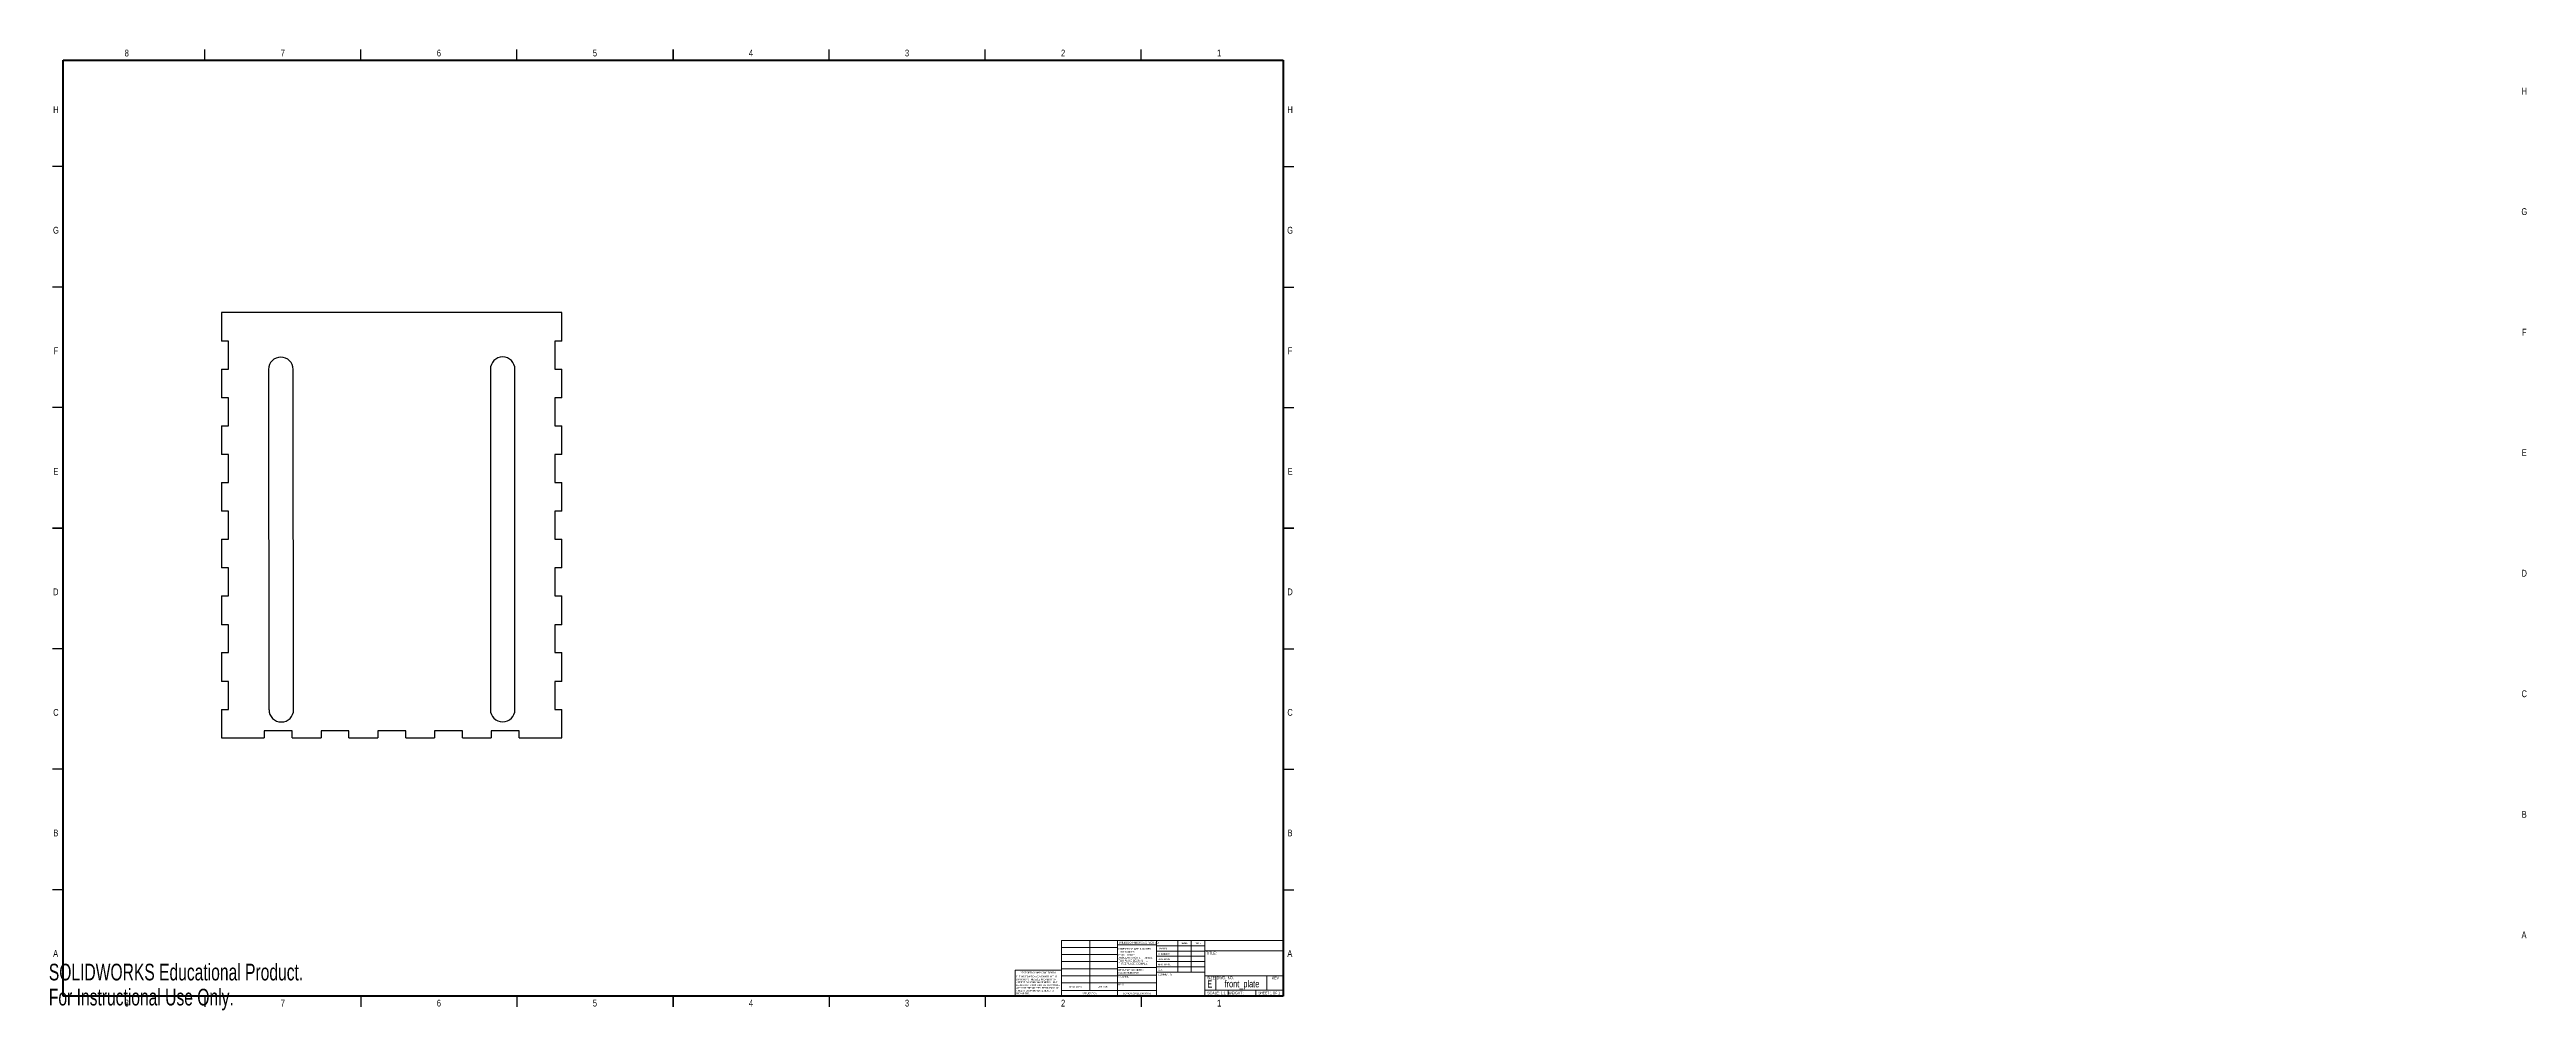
# Model space of a CAD drawing. Header units: inches. Extents: x 0 to 87.3, y 0 to 33.9.
import ezdxf

# ---------------------------------------------------------------- set-up
doc = ezdxf.new("R2010")
doc.units = ezdxf.units.IN
doc.header["$MEASUREMENT"] = 0
doc.styles.add('SLDTEXTSTYLE0', font='TXT', dxfattribs={"width": 0.75})
doc.styles.add('SLDTEXTSTYLE1', font='TXT', dxfattribs={"width": 0.6875})
doc.styles.add('SLDTEXTSTYLE2', font='TXT', dxfattribs={"width": 0.694444})
doc.styles.add('SLDTEXTSTYLE3', font='TXT', dxfattribs={"width": 0.7})

# ---------------------------------------------------------------- blocks, each defined once
blk = doc.blocks.new('SW_NOTE_0')
at = {"color": 0, "linetype": 'Continuous', "lineweight": 0, "char_height": 0.06, "attachment_point": 1, "style": 'SLDTEXTSTYLE0'}
for s, insert in [('INTERPRET GEOMETRIC', (0, 0.077)), ('TOLERANCING PER:', (0, -0.022))]:
    blk.add_mtext(s, dxfattribs=dict(at, insert=insert))
blk = doc.blocks.new('SW_NOTE_0_1')
at = {"color": 0, "linetype": 'Continuous', "lineweight": 0, "char_height": 0.065, "attachment_point": 1, "style": 'SLDTEXTSTYLE0'}
for s, insert in [('DIMENSIONS ARE IN INCHES', (0, 0.084)), ('ANGULAR: MACH', (0, -0.229)), ('TOLERANCES:', (0, -0.021)), ('TWO PLACE DECIMAL', (0, -0.334)), ('THREE PLACE DECIMAL', (0, -0.438)), ('FRACTIONAL', (0, -0.125)), ('%%p', (0.518, -0.125)), ('%%p', (0.723, -0.229)), ('BEND', (0.907, -0.229)), ('%%p', (0.974, -0.438)), ('%%p', (0.979, -0.334)), ('%%p', (1.148, -0.229))]:
    blk.add_mtext(s, dxfattribs=dict(at, insert=insert))
blk = doc.blocks.new('SW_NOTE_0_2')
at = {"color": 0, "linetype": 'Continuous', "lineweight": 0, "char_height": 0.06, "attachment_point": 1, "style": 'SLDTEXTSTYLE0'}
for s, insert in [('THE INFORMATION CONTAINED IN THIS', (0, 0.077)), ('WITHOUT THE WRITTEN PERMISSION OF', (0, -0.32)), ('<INSERT COMPANY NAME HERE>.  ANY', (0, -0.121)), ('<INSERT COMPANY NAME HERE> IS', (0, -0.42)), ('DRAWING IS THE SOLE PROPERTY OF', (0, -0.022)), ('REPRODUCTION IN PART OR AS A WHOLE', (0, -0.221)), ('PROHIBITED.', (0, -0.519))]:
    blk.add_mtext(s, dxfattribs=dict(at, insert=insert))

msp = doc.modelspace()

# ---------------------------------------------------------------- linework, layer by layer
at = {"color": 7, "linetype": 'Continuous', "lineweight": 50}
for p, q in [((0.5, 0.5), (0.5, 33.5)), ((0.5, 33.5), (43.5, 33.5)), ((43.5, 33.5), (43.5, 0.5)), ((43.5, 0.5), (0.5, 0.5))]:
    msp.add_line(p, q, dxfattribs=at)
at = {"color": 7, "linetype": 'Continuous', "lineweight": 25}
for p, q in [((5.5, 33.5), (5.5, 33.875)), ((11, 33.5), (11, 33.875)), ((16.5, 33.5), (16.5, 33.875)), ((22, 33.875), (22, 33.5)), ((22, 33.5), (22, 33.875)), ((27.5, 33.5), (27.5, 33.875)), ((33, 33.5), (33, 33.875)), ((38.5, 33.5), (38.5, 33.875)), ((0.5, 29.75), (0.125, 29.75)), ((43.5, 29.75), (43.875, 29.75)), ((0.5, 25.5), (0.125, 25.5)), ((43.5, 25.5), (43.875, 25.5)), ((18.086, 24.603), (6.086, 24.603)), ((6.086, 24.603), (6.086, 23.595)), ((18.086, 23.595), (18.086, 24.603)), ((6.336, 23.595), (6.086, 23.595)), ((6.336, 22.61), (6.336, 23.595)), ((18.086, 23.595), (17.836, 23.595)), ((17.836, 23.595), (17.836, 22.61)), ((6.086, 22.61), (6.336, 22.61)), ((6.086, 22.61), (6.086, 21.595)), ((7.744, 22.597), (7.76, 10.597)), ((8.627, 10.598), (8.611, 22.598)), ((15.562, 22.603), (15.562, 10.603)), ((16.429, 10.603), (16.429, 22.603)), ((17.836, 22.61), (18.086, 22.61)), ((18.086, 21.595), (18.086, 22.61)), ((0.5, 21.25), (0.125, 21.25)), ((6.336, 21.595), (6.086, 21.595)), ((6.336, 20.61), (6.336, 21.595)), ((18.086, 21.595), (17.836, 21.595)), ((17.836, 21.595), (17.836, 20.61)), ((43.5, 21.25), (43.875, 21.25)), ((6.086, 20.61), (6.336, 20.61)), ((6.086, 20.61), (6.086, 19.595)), ((17.836, 20.61), (18.086, 20.61)), ((18.086, 19.595), (18.086, 20.61)), ((6.336, 19.595), (6.086, 19.595)), ((6.336, 18.61), (6.336, 19.595)), ((18.086, 19.595), (17.836, 19.595)), ((17.836, 19.595), (17.836, 18.61)), ((6.086, 18.61), (6.336, 18.61)), ((6.086, 18.61), (6.086, 17.595)), ((17.836, 18.61), (18.086, 18.61)), ((18.086, 17.595), (18.086, 18.61)), ((6.336, 17.595), (6.086, 17.595)), ((6.336, 16.61), (6.336, 17.595)), ((18.086, 17.595), (17.836, 17.595)), ((17.836, 17.595), (17.836, 16.61)), ((0.125, 17), (0.5, 17)), ((0.5, 17), (0.125, 17)), ((6.086, 16.61), (6.336, 16.61)), ((6.086, 16.61), (6.086, 15.595)), ((17.836, 16.61), (18.086, 16.61)), ((18.086, 15.595), (18.086, 16.61)), ((43.875, 17), (43.5, 17)), ((43.5, 17), (43.875, 17)), ((6.336, 15.595), (6.086, 15.595)), ((6.336, 14.61), (6.336, 15.595)), ((18.086, 15.595), (17.836, 15.595)), ((17.836, 15.595), (17.836, 14.61)), ((6.086, 14.61), (6.336, 14.61)), ((6.086, 14.61), (6.086, 13.595)), ((17.836, 14.61), (18.086, 14.61)), ((18.086, 13.595), (18.086, 14.61)), ((6.336, 13.595), (6.086, 13.595)), ((6.336, 12.61), (6.336, 13.595)), ((18.086, 13.595), (17.836, 13.595)), ((17.836, 13.595), (17.836, 12.61)), ((0.5, 12.75), (0.125, 12.75)), ((6.086, 12.61), (6.336, 12.61)), ((6.086, 12.61), (6.086, 11.595)), ((17.836, 12.61), (18.086, 12.61)), ((18.086, 11.595), (18.086, 12.61)), ((43.5, 12.75), (43.875, 12.75)), ((6.336, 11.595), (6.086, 11.595)), ((6.336, 10.61), (6.336, 11.595)), ((18.086, 11.595), (17.836, 11.595)), ((17.836, 11.595), (17.836, 10.61)), ((6.086, 10.61), (6.336, 10.61)), ((6.086, 10.61), (6.086, 9.603)), ((17.836, 10.61), (18.086, 10.61)), ((18.086, 9.603), (18.086, 10.61)), ((8.578, 9.853), (7.593, 9.853)), ((7.593, 9.853), (7.593, 9.603)), ((8.578, 9.603), (8.578, 9.853)), ((10.578, 9.853), (9.593, 9.853)), ((9.593, 9.853), (9.593, 9.603)), ((10.578, 9.603), (10.578, 9.853)), ((12.578, 9.853), (11.593, 9.853)), ((11.593, 9.853), (11.593, 9.603)), ((12.578, 9.603), (12.578, 9.853)), ((14.578, 9.853), (13.593, 9.853)), ((13.593, 9.853), (13.593, 9.603)), ((14.578, 9.603), (14.578, 9.853)), ((16.578, 9.853), (15.593, 9.853)), ((15.593, 9.853), (15.593, 9.603)), ((16.578, 9.603), (16.578, 9.853)), ((6.086, 9.603), (7.593, 9.603)), ((8.578, 9.603), (9.593, 9.603)), ((10.578, 9.603), (11.593, 9.603)), ((12.578, 9.603), (13.593, 9.603)), ((14.578, 9.603), (15.593, 9.603)), ((16.578, 9.603), (18.086, 9.603)), ((0.5, 8.5), (0.125, 8.5)), ((43.5, 8.5), (43.875, 8.5)), ((0.5, 4.25), (0.125, 4.25)), ((43.5, 4.25), (43.875, 4.25)), ((5.5, 0.5), (5.5, 0.125)), ((11, 0.5), (11, 0.125)), ((16.5, 0.5), (16.5, 0.125)), ((22, 0.125), (22, 0.5)), ((22, 0.5), (22, 0.125)), ((27.5, 0.5), (27.5, 0.125)), ((33, 0.5), (33, 0.125)), ((38.5, 0.5), (38.5, 0.125))]:
    msp.add_line(p, q, dxfattribs=at)
at = {"color": 7, "linetype": 'Continuous', "lineweight": 18}
for p, q in [((35.691, 2.464), (43.5, 2.464)), ((35.691, 0.5), (35.691, 2.464)), ((35.691, 2.214), (37.668, 2.214)), ((35.691, 1.964), (37.668, 1.964)), ((36.689, 2.464), (36.689, 0.696)), ((37.668, 0.5), (37.668, 2.464)), ((39.045, 2.31), (37.668, 2.31)), ((39.045, 2.464), (39.045, 0.5)), ((39.045, 2.277), (40.741, 2.277)), ((39.045, 2.089), (40.741, 2.089)), ((39.045, 1.902), (40.741, 1.902)), ((39.794, 2.464), (39.794, 1.339)), ((40.262, 2.464), (40.262, 1.339)), ((40.741, 2.464), (40.741, 0.5)), ((40.741, 2.097), (43.5, 2.097)), ((34.054, 0.5), (34.054, 1.414)), ((35.691, 1.414), (34.054, 1.414)), ((35.691, 1.714), (37.668, 1.714)), ((35.691, 1.464), (37.668, 1.464)), ((35.691, 1.214), (37.668, 1.214)), ((35.691, 0.964), (37.668, 0.964)), ((37.668, 1.504), (39.05, 1.504)), ((37.668, 1.234), (39.05, 1.234)), ((37.668, 0.964), (39.045, 0.964)), ((40.741, 1.714), (39.045, 1.714)), ((40.741, 1.527), (39.045, 1.527)), ((40.741, 1.339), (39.05, 1.339)), ((40.741, 1.22), (43.5, 1.22)), ((41.137, 1.22), (41.137, 0.713)), ((42.928, 1.22), (42.928, 0.713)), ((35.691, 0.696), (39.045, 0.696)), ((40.741, 0.713), (43.5, 0.713)), ((41.564, 0.713), (41.564, 0.5)), ((42.536, 0.713), (42.536, 0.5))]:
    msp.add_line(p, q, dxfattribs=at)
at = {"color": 7, "linetype": 'Continuous', "lineweight": 25}
for centre, start, end in [((8.178, 22.598), 0.07639, 180.07639), ((15.996, 22.603), 0, 180), ((8.194, 10.598), 180.07636, 0.07636), ((15.996, 10.603), 180.00004, 0.00004)]:
    msp.add_arc(centre, 0.433, start, end, dxfattribs=at)

# ---------------------------------------------------------------- block references
at = {"color": 7, "linetype": 'Continuous', "lineweight": 0}
for name, p in [('SW_NOTE_0_1', (37.705, 2.113)), ('SW_NOTE_0_2', (34.093, 1.139)), ('SW_NOTE_0', (37.693, 1.373))]:
    msp.add_blockref(name, p, dxfattribs=at)

# ---------------------------------------------------------------- texts
for s, insert, char_height, attachment_point, style in [('8', (2.748, 33.873), 0.24, 2, 'SLDTEXTSTYLE0'), ('7', (8.248, 33.873), 0.24, 2, 'SLDTEXTSTYLE0'), ('6', (13.748, 33.873), 0.24, 2, 'SLDTEXTSTYLE0'), ('5', (19.248, 33.873), 0.24, 2, 'SLDTEXTSTYLE0'), ('4', (24.748, 33.873), 0.24, 2, 'SLDTEXTSTYLE0'), ('3', (30.248, 33.873), 0.24, 2, 'SLDTEXTSTYLE0'), ('2', (35.748, 33.873), 0.24, 2, 'SLDTEXTSTYLE0'), ('1', (41.248, 33.873), 0.24, 2, 'SLDTEXTSTYLE0'), ('H', (87.249, 32.53), 0.24, 2, 'SLDTEXTSTYLE0'), ('H', (0.249, 31.874), 0.24, 2, 'SLDTEXTSTYLE0'), ('H', (43.749, 31.874), 0.24, 2, 'SLDTEXTSTYLE0'), ('G', (87.249, 28.28), 0.24, 2, 'SLDTEXTSTYLE0'), ('G', (0.249, 27.624), 0.24, 2, 'SLDTEXTSTYLE0'), ('G', (43.749, 27.624), 0.24, 2, 'SLDTEXTSTYLE0'), ('F', (87.248, 24.03), 0.24, 2, 'SLDTEXTSTYLE0'), ('F', (0.248, 23.374), 0.24, 2, 'SLDTEXTSTYLE0'), ('F', (43.748, 23.374), 0.24, 2, 'SLDTEXTSTYLE0'), ('E', (87.25, 19.78), 0.24, 2, 'SLDTEXTSTYLE0'), ('E', (0.25, 19.124), 0.24, 2, 'SLDTEXTSTYLE0'), ('E', (43.75, 19.124), 0.24, 2, 'SLDTEXTSTYLE0'), ('D', (0.247, 14.874), 0.24, 2, 'SLDTEXTSTYLE0'), ('D', (43.747, 14.874), 0.24, 2, 'SLDTEXTSTYLE0'), ('D', (87.247, 15.53), 0.24, 2, 'SLDTEXTSTYLE0'), ('C', (0.248, 10.624), 0.24, 2, 'SLDTEXTSTYLE0'), ('C', (43.748, 10.624), 0.24, 2, 'SLDTEXTSTYLE0'), ('C', (87.248, 11.28), 0.24, 2, 'SLDTEXTSTYLE0'), ('B', (87.248, 7.03), 0.24, 2, 'SLDTEXTSTYLE0'), ('B', (0.248, 6.374), 0.24, 2, 'SLDTEXTSTYLE0'), ('B', (43.748, 6.374), 0.24, 2, 'SLDTEXTSTYLE0'), ('A', (87.24, 2.78), 0.24, 2, 'SLDTEXTSTYLE0'), ('A', (0.24, 2.124), 0.24, 2, 'SLDTEXTSTYLE0'), ('UNLESS OTHERWISE SPECIFIED:', (37.715, 2.421), 0.07, 1, 'SLDTEXTSTYLE0'), ('ENG APPR.', (39.094, 1.835), 0.065, 1, 'SLDTEXTSTYLE0'), ('DRAWN', (39.094, 2.21), 0.065, 1, 'SLDTEXTSTYLE0'), ('CHECKED', (39.096, 2.017), 0.065, 1, 'SLDTEXTSTYLE0'), ('NAME', (39.906, 2.399), 0.065, 1, 'SLDTEXTSTYLE0'), ('DATE', (40.398, 2.397), 0.065, 1, 'SLDTEXTSTYLE0'), ('TITLE:', (40.787, 2.063), 0.1, 1, 'SLDTEXTSTYLE0'), ('A', (43.74, 2.124), 0.24, 2, 'SLDTEXTSTYLE0'), ('PROPRIETARY AND CONFIDENTIAL', (34.241, 1.358), 0.06, 1, 'SLDTEXTSTYLE0'), ('MATERIAL', (37.688, 1.211), 0.06, 1, 'SLDTEXTSTYLE0'), ('FINISH', (37.691, 0.942), 0.06, 1, 'SLDTEXTSTYLE0'), ('Q.A.', (39.097, 1.462), 0.065, 1, 'SLDTEXTSTYLE0'), ('COMMENTS:', (39.098, 1.296), 0.065, 1, 'SLDTEXTSTYLE0'), ('MFG APPR.', (39.099, 1.647), 0.065, 1, 'SLDTEXTSTYLE0'), ('SIZE', (40.822, 1.195), 0.1, 1, 'SLDTEXTSTYLE0'), ('E', (40.83, 1.052), 0.25, 1, 'SLDTEXTSTYLE0'), ('DWG.  NO.', (41.169, 1.194), 0.1, 1, 'SLDTEXTSTYLE2'), ('front_plate', (42.052, 1.058), 0.25, 2, 'SLDTEXTSTYLE0'), ('REV', (43.098, 1.19), 0.1, 1, 'SLDTEXTSTYLE0'), ('8', (2.748, 0.373), 0.24, 2, 'SLDTEXTSTYLE0'), ('7', (8.248, 0.373), 0.24, 2, 'SLDTEXTSTYLE0'), ('6', (13.748, 0.373), 0.24, 2, 'SLDTEXTSTYLE0'), ('5', (19.248, 0.373), 0.24, 2, 'SLDTEXTSTYLE0'), ('4', (24.748, 0.373), 0.24, 2, 'SLDTEXTSTYLE0'), ('3', (30.248, 0.373), 0.24, 2, 'SLDTEXTSTYLE0'), ('2', (35.748, 0.373), 0.24, 2, 'SLDTEXTSTYLE0'), ('NEXT ASSY', (35.974, 0.857), 0.0625, 1, 'SLDTEXTSTYLE0'), ('APPLICATION', (36.423, 0.628), 0.0625, 1, 'SLDTEXTSTYLE0'), ('USED ON', (36.971, 0.858), 0.0625, 1, 'SLDTEXTSTYLE0'), ('DO NOT SCALE DRAWING', (38.356, 0.626), 0.0625, 2, 'SLDTEXTSTYLE0'), ('SCALE: 1:1', (40.829, 0.66), 0.1, 1, 'SLDTEXTSTYLE0'), ('1', (41.248, 0.373), 0.24, 2, 'SLDTEXTSTYLE0'), ('WEIGHT:', (41.572, 0.657), 0.1, 1, 'SLDTEXTSTYLE0'), ('SHEET 1 OF 1', (42.627, 0.66), 0.1, 1, 'SLDTEXTSTYLE1')]:
    msp.add_mtext(s, dxfattribs=dict(at, insert=insert, char_height=char_height, attachment_point=attachment_point, style=style))
at = {"color": 7, "linetype": 'Continuous', "char_height": 0.5882, "attachment_point": 1, "style": 'SLDTEXTSTYLE3'}
for s, insert in [('SOLIDWORKS Educational Product.', (0, 1.641)), ('For Instructional Use Only.', (0, 0.758))]:
    msp.add_mtext(s, dxfattribs=dict(at, insert=insert))

doc.saveas('drawing.dxf')
